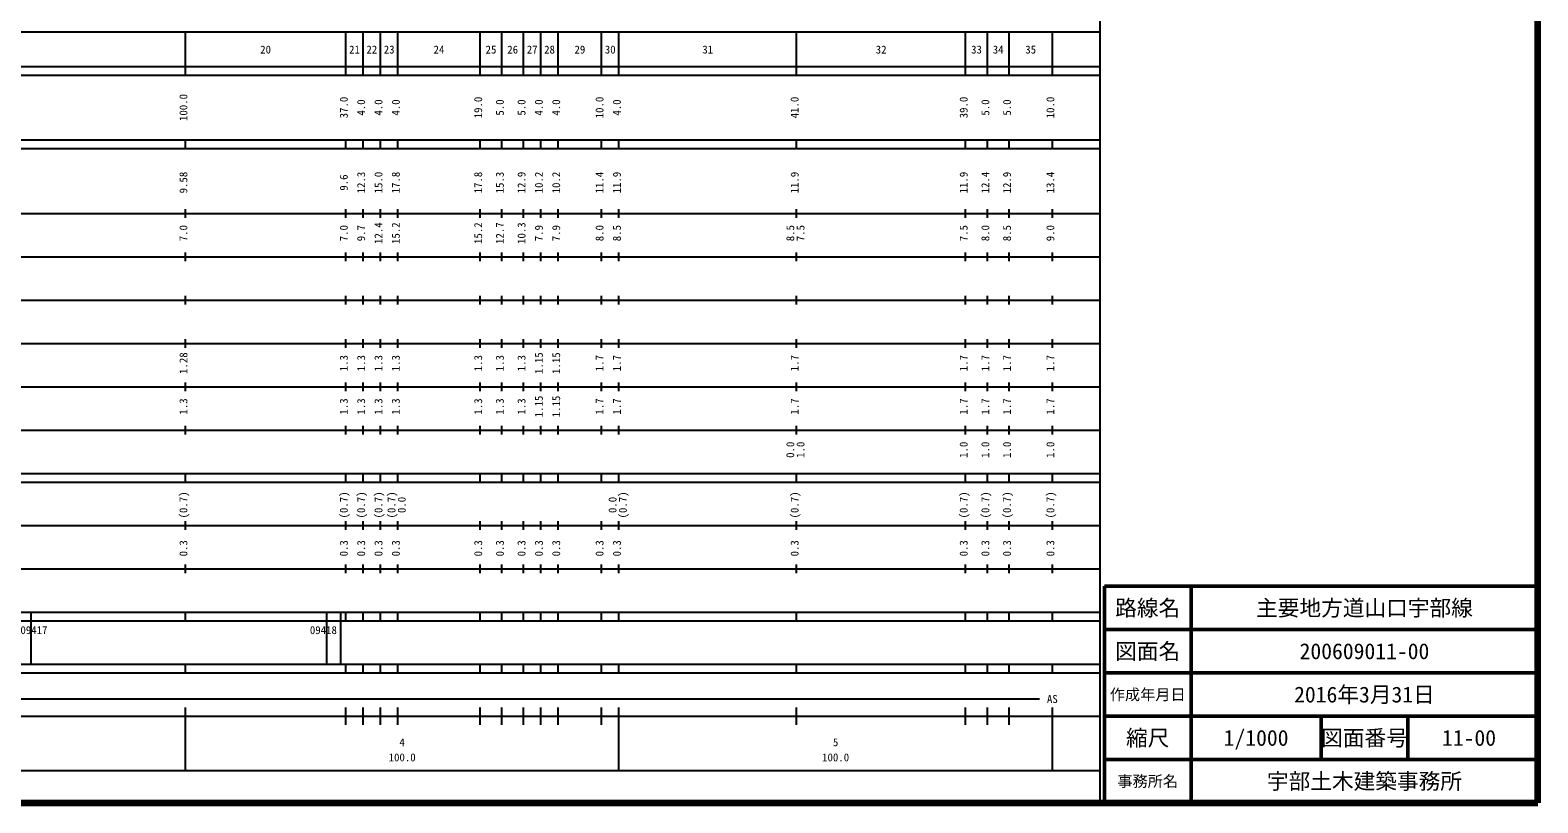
# Model space of a CAD drawing. Units: millimetres on the paper, enlarged 1000 times. Extents: x 40000 to 680000, y 20000 to 380000.
# Drawn here: x 332182 to 680000, y 20000 to 198357 of the extents above; entities that cross this region are included whole.
import ezdxf
from ezdxf.enums import TextEntityAlignment as Align

# ---------------------------------------------------------------- set-up
doc = ezdxf.new("R2010")
doc.units = ezdxf.units.MM
doc.header["$LTSCALE"] = 1000
for name, color, linetype, lineweight in [('M-TTL', 2, 'Continuous', 140), ('M-TTL-BAND', 7, 'Continuous', 25), ('M-TTL-FRAM', 2, 'Continuous', 50), ('M-TTL-LINE', 7, 'Continuous', 50)]:
    doc.layers.add(name, color=color, linetype=linetype, lineweight=lineweight)
doc.layers.add('M-TTL-TXT', color=7, linetype='Continuous')
doc.styles.add('ＭＳ ゴシック', font='')
doc.styles.get('ＭＳ ゴシック').set_extended_font_data('MS Gothic')

msp = doc.modelspace()

# ---------------------------------------------------------------- linework, layer by layer
at = {"layer": 'M-TTL'}
for p, q in [((680000, 20000), (680000, 380000)), ((40000, 20000), (680000, 20000))]:
    msp.add_line(p, q, dxfattribs=at)
at = {"layer": 'M-TTL-BAND'}
for p, q in [((579000, 20000), (579000, 370000)), ((68000, 198000), (579000, 198000)), ((368000, 188000), (368000, 198000)), ((405000, 188000), (405000, 198000)), ((409000, 188000), (409000, 198000)), ((413000, 188000), (413000, 198000)), ((417000, 188000), (417000, 198000)), ((436000, 188000), (436000, 198000)), ((441000, 188000), (441000, 198000)), ((446000, 188000), (446000, 198000)), ((450000, 188000), (450000, 198000)), ((454000, 188000), (454000, 198000)), ((464000, 188000), (464000, 198000)), ((468000, 188000), (468000, 198000)), ((509000, 188000), (509000, 198000)), ((548000, 188000), (548000, 198000)), ((553000, 188000), (553000, 198000)), ((558000, 188000), (558000, 198000)), ((568000, 188000), (568000, 198000)), ((40000, 190000), (579000, 190000)), ((40000, 188000), (579000, 188000)), ((40000, 173000), (579000, 173000)), ((40000, 171000), (579000, 171000)), ((368000, 171000), (368000, 173000)), ((405000, 171000), (405000, 173000)), ((409000, 171000), (409000, 173000)), ((413000, 171000), (413000, 173000)), ((417000, 171000), (417000, 173000)), ((436000, 171000), (436000, 173000)), ((441000, 171000), (441000, 173000)), ((446000, 171000), (446000, 173000)), ((450000, 171000), (450000, 173000)), ((454000, 171000), (454000, 173000)), ((464000, 171000), (464000, 173000)), ((468000, 171000), (468000, 173000)), ((509000, 171000), (509000, 173000)), ((548000, 171000), (548000, 173000)), ((553000, 171000), (553000, 173000)), ((558000, 171000), (558000, 173000)), ((568000, 171000), (568000, 173000)), ((368000, 155000), (368000, 157000)), ((405000, 155000), (405000, 157000)), ((409000, 155000), (409000, 157000)), ((413000, 155000), (413000, 157000)), ((417000, 155000), (417000, 157000)), ((436000, 155000), (436000, 157000)), ((441000, 155000), (441000, 157000)), ((446000, 155000), (446000, 157000)), ((450000, 155000), (450000, 157000)), ((454000, 155000), (454000, 157000)), ((464000, 155000), (464000, 157000)), ((468000, 155000), (468000, 157000)), ((509000, 155000), (509000, 157000)), ((548000, 155000), (548000, 157000)), ((553000, 155000), (553000, 157000)), ((558000, 155000), (558000, 157000)), ((568000, 155000), (568000, 157000)), ((40000, 156000), (579000, 156000)), ((368000, 145000), (368000, 147000)), ((405000, 145000), (405000, 147000)), ((409000, 145000), (409000, 147000)), ((413000, 145000), (413000, 147000)), ((417000, 145000), (417000, 147000)), ((436000, 145000), (436000, 147000)), ((441000, 145000), (441000, 147000)), ((446000, 145000), (446000, 147000)), ((450000, 145000), (450000, 147000)), ((454000, 145000), (454000, 147000)), ((464000, 145000), (464000, 147000)), ((468000, 145000), (468000, 147000)), ((509000, 145000), (509000, 147000)), ((548000, 145000), (548000, 147000)), ((553000, 145000), (553000, 147000)), ((558000, 145000), (558000, 147000)), ((568000, 145000), (568000, 147000)), ((46000, 146000), (579000, 146000)), ((52000, 136000), (579000, 136000)), ((368000, 135000), (368000, 137000)), ((405000, 135000), (405000, 137000)), ((409000, 135000), (409000, 137000)), ((413000, 135000), (413000, 137000)), ((417000, 135000), (417000, 137000)), ((436000, 135000), (436000, 137000)), ((441000, 135000), (441000, 137000)), ((446000, 135000), (446000, 137000)), ((450000, 135000), (450000, 137000)), ((454000, 135000), (454000, 137000)), ((464000, 135000), (464000, 137000)), ((468000, 135000), (468000, 137000)), ((509000, 135000), (509000, 137000)), ((548000, 135000), (548000, 137000)), ((553000, 135000), (553000, 137000)), ((558000, 135000), (558000, 137000)), ((568000, 135000), (568000, 137000)), ((46000, 126000), (579000, 126000)), ((368000, 125000), (368000, 127000)), ((405000, 125000), (405000, 127000)), ((409000, 125000), (409000, 127000)), ((413000, 125000), (413000, 127000)), ((417000, 125000), (417000, 127000)), ((436000, 125000), (436000, 127000)), ((441000, 125000), (441000, 127000)), ((446000, 125000), (446000, 127000)), ((450000, 125000), (450000, 127000)), ((454000, 125000), (454000, 127000)), ((464000, 125000), (464000, 127000)), ((468000, 125000), (468000, 127000)), ((509000, 125000), (509000, 127000)), ((548000, 125000), (548000, 127000)), ((553000, 125000), (553000, 127000)), ((558000, 125000), (558000, 127000)), ((568000, 125000), (568000, 127000)), ((52000, 116000), (579000, 116000)), ((368000, 115000), (368000, 117000)), ((405000, 115000), (405000, 117000)), ((409000, 115000), (409000, 117000)), ((413000, 115000), (413000, 117000)), ((417000, 115000), (417000, 117000)), ((436000, 115000), (436000, 117000)), ((441000, 115000), (441000, 117000)), ((446000, 115000), (446000, 117000)), ((450000, 115000), (450000, 117000)), ((454000, 115000), (454000, 117000)), ((464000, 115000), (464000, 117000)), ((468000, 115000), (468000, 117000)), ((509000, 115000), (509000, 117000)), ((548000, 115000), (548000, 117000)), ((553000, 115000), (553000, 117000)), ((558000, 115000), (558000, 117000)), ((568000, 115000), (568000, 117000)), ((46000, 106000), (579000, 106000)), ((368000, 105000), (368000, 107000)), ((405000, 105000), (405000, 107000)), ((409000, 105000), (409000, 107000)), ((413000, 105000), (413000, 107000)), ((417000, 105000), (417000, 107000)), ((436000, 105000), (436000, 107000)), ((441000, 105000), (441000, 107000)), ((446000, 105000), (446000, 107000)), ((450000, 105000), (450000, 107000)), ((454000, 105000), (454000, 107000)), ((464000, 105000), (464000, 107000)), ((468000, 105000), (468000, 107000)), ((509000, 105000), (509000, 107000)), ((548000, 105000), (548000, 107000)), ((553000, 105000), (553000, 107000)), ((558000, 105000), (558000, 107000)), ((568000, 105000), (568000, 107000)), ((40000, 96000), (579000, 96000)), ((40000, 94000), (579000, 94000)), ((368000, 94000), (368000, 96000)), ((405000, 94000), (405000, 96000)), ((409000, 94000), (409000, 96000)), ((413000, 94000), (413000, 96000)), ((417000, 94000), (417000, 96000)), ((436000, 94000), (436000, 96000)), ((441000, 94000), (441000, 96000)), ((446000, 94000), (446000, 96000)), ((450000, 94000), (450000, 96000)), ((454000, 94000), (454000, 96000)), ((464000, 94000), (464000, 96000)), ((468000, 94000), (468000, 96000)), ((509000, 94000), (509000, 96000)), ((548000, 94000), (548000, 96000)), ((553000, 94000), (553000, 96000)), ((558000, 94000), (558000, 96000)), ((568000, 94000), (568000, 96000)), ((49000, 84000), (579000, 84000)), ((368000, 83000), (368000, 85000)), ((405000, 83000), (405000, 85000)), ((409000, 83000), (409000, 85000)), ((413000, 83000), (413000, 85000)), ((417000, 83000), (417000, 85000)), ((436000, 83000), (436000, 85000)), ((441000, 83000), (441000, 85000)), ((446000, 83000), (446000, 85000)), ((450000, 83000), (450000, 85000)), ((454000, 83000), (454000, 85000)), ((464000, 83000), (464000, 85000)), ((468000, 83000), (468000, 85000)), ((509000, 83000), (509000, 85000)), ((548000, 83000), (548000, 85000)), ((553000, 83000), (553000, 85000)), ((558000, 83000), (558000, 85000)), ((568000, 83000), (568000, 85000)), ((40000, 74000), (579000, 74000)), ((368000, 73000), (368000, 75000)), ((405000, 73000), (405000, 75000)), ((409000, 73000), (409000, 75000)), ((413000, 73000), (413000, 75000)), ((417000, 73000), (417000, 75000)), ((436000, 73000), (436000, 75000)), ((441000, 73000), (441000, 75000)), ((446000, 73000), (446000, 75000)), ((450000, 73000), (450000, 75000)), ((454000, 73000), (454000, 75000)), ((464000, 73000), (464000, 75000)), ((468000, 73000), (468000, 75000)), ((509000, 73000), (509000, 75000)), ((548000, 73000), (548000, 75000)), ((553000, 73000), (553000, 75000)), ((558000, 73000), (558000, 75000)), ((568000, 73000), (568000, 75000)), ((40000, 64000), (579000, 64000)), ((332380, 62000), (332380, 64000)), ((368000, 62000), (368000, 64000)), ((400587, 62000), (400587, 64000)), ((403854, 62000), (403854, 64000)), ((405000, 62000), (405000, 64000)), ((409000, 62000), (409000, 64000)), ((413000, 62000), (413000, 64000)), ((417000, 62000), (417000, 64000)), ((436000, 62000), (436000, 64000)), ((441000, 62000), (441000, 64000)), ((446000, 62000), (446000, 64000)), ((450000, 62000), (450000, 64000)), ((454000, 62000), (454000, 64000)), ((464000, 62000), (464000, 64000)), ((468000, 62000), (468000, 64000)), ((509000, 62000), (509000, 64000)), ((548000, 62000), (548000, 64000)), ((553000, 62000), (553000, 64000)), ((558000, 62000), (558000, 64000)), ((568000, 62000), (568000, 64000)), ((40000, 62000), (579000, 62000)), ((332380, 52000), (332380, 62000)), ((400587, 52000), (400587, 62000)), ((403854, 52000), (403854, 62000)), ((40000, 52000), (579000, 52000)), ((40000, 50000), (579000, 50000)), ((368000, 50000), (368000, 52000)), ((405000, 50000), (405000, 52000)), ((409000, 50000), (409000, 52000)), ((413000, 50000), (413000, 52000)), ((417000, 50000), (417000, 52000)), ((436000, 50000), (436000, 52000)), ((441000, 50000), (441000, 52000)), ((446000, 50000), (446000, 52000)), ((450000, 50000), (450000, 52000)), ((454000, 50000), (454000, 52000)), ((464000, 50000), (464000, 52000)), ((468000, 50000), (468000, 52000)), ((509000, 50000), (509000, 52000)), ((548000, 50000), (548000, 52000)), ((553000, 50000), (553000, 52000)), ((558000, 50000), (558000, 52000)), ((568000, 50000), (568000, 52000)), ((71000, 44000), (565000, 44000)), ((368000, 27500), (368000, 42000)), ((405000, 38000), (405000, 42000)), ((409000, 38000), (409000, 42000)), ((413000, 38000), (413000, 42000)), ((417000, 38000), (417000, 42000)), ((436000, 38000), (436000, 42000)), ((441000, 38000), (441000, 42000)), ((446000, 38000), (446000, 42000)), ((450000, 38000), (450000, 42000)), ((454000, 38000), (454000, 42000)), ((464000, 38000), (464000, 42000)), ((468000, 27500), (468000, 42000)), ((509000, 38000), (509000, 42000)), ((548000, 38000), (548000, 42000)), ((553000, 38000), (553000, 42000)), ((558000, 38000), (558000, 42000)), ((568000, 27500), (568000, 42000)), ((40000, 40000), (579000, 40000)), ((68000, 27500), (579000, 27500))]:
    msp.add_line(p, q, dxfattribs=at)
at = {"layer": 'M-TTL-FRAM'}
for p, q in [((680000, 70000), (580000, 70000)), ((580000, 70000), (580000, 20000))]:
    msp.add_line(p, q, dxfattribs=at)
at = {"layer": 'M-TTL-LINE'}
for p, q in [((600000, 70000), (600000, 20000)), ((680000, 60000), (580000, 60000)), ((680000, 50000), (580000, 50000)), ((680000, 40000), (580000, 40000)), ((630000, 40000), (630000, 30000)), ((650000, 40000), (650000, 30000)), ((680000, 30000), (580000, 30000))]:
    msp.add_line(p, q, dxfattribs=at)

# ---------------------------------------------------------------- texts
at = {"layer": 'M-TTL-BAND', "style": 'ＭＳ ゴシック'}
for s, p in [('20', (386500, 192405)), ('21', (407000, 192405)), ('22', (411000, 192405)), ('23', (415000, 192405)), ('24', (426500, 192405)), ('25', (438500, 192405)), ('26', (443500, 192405)), ('27', (448000, 192405)), ('28', (452000, 192405)), ('29', (459000, 192405)), ('30', (466000, 192405)), ('31', (488500, 192405)), ('32', (528500, 192405)), ('33', (550500, 192405)), ('34', (555500, 192405)), ('35', (563000, 192405)), ('AS', (568000, 42500)), ('4', (418000, 32523)), ('5', (518000, 32523)), ('100.0', (418000, 29033)), ('100.0', (518000, 29033))]:
    msp.add_text(s, height=1833, dxfattribs=at).set_placement(p, align=Align.BOTTOM_CENTER)
for s, p in [('100.0', (369000, 180500)), ('37.0', (406000, 180500)), ('4.0', (410000, 180500)), ('4.0', (414000, 180500)), ('4.0', (418000, 180500)), ('19.0', (437000, 180500)), ('5.0', (442000, 180500)), ('5.0', (447000, 180500)), ('4.0', (451000, 180500)), ('4.0', (455000, 180500)), ('10.0', (465000, 180500)), ('4.0', (469000, 180500)), ('41.0', (510000, 180500)), ('39.0', (549000, 180500)), ('5.0', (554000, 180500)), ('5.0', (559000, 180500)), ('10.0', (569000, 180500)), ('9.58', (369000, 163174)), ('9.6', (406000, 163174)), ('12.3', (410000, 163174)), ('15.0', (414000, 163174)), ('17.8', (418000, 163174)), ('17.8', (437000, 163174)), ('15.3', (442000, 163174)), ('12.9', (447000, 163174)), ('10.2', (451000, 163174)), ('10.2', (455000, 163174)), ('11.4', (465000, 163174)), ('11.9', (469000, 163174)), ('11.9', (510000, 163174)), ('11.9', (549000, 163174)), ('12.4', (554000, 163174)), ('12.9', (559000, 163174)), ('13.4', (569000, 163174)), ('7.0', (369000, 151500)), ('7.0', (406000, 151500)), ('9.7', (410000, 151500)), ('12.4', (414000, 151500)), ('15.2', (418000, 151500)), ('15.2', (437000, 151500)), ('12.7', (442000, 151500)), ('10.3', (447000, 151500)), ('7.9', (451000, 151500)), ('7.9', (455000, 151500)), ('8.0', (465000, 151500)), ('8.5', (469000, 151500)), ('8.5', (509000, 151500)), ('7.5', (511370, 151500)), ('7.5', (549000, 151500)), ('8.0', (554000, 151500)), ('8.5', (559000, 151500)), ('9.0', (569000, 151500)), ('1.28', (369000, 121500)), ('1.3', (406000, 121500)), ('1.3', (410000, 121500)), ('1.3', (414000, 121500)), ('1.3', (418000, 121500)), ('1.3', (437000, 121500)), ('1.3', (442000, 121500)), ('1.3', (447000, 121500)), ('1.15', (451000, 121500)), ('1.15', (455000, 121500)), ('1.7', (465000, 121500)), ('1.7', (469000, 121500)), ('1.7', (510000, 121500)), ('1.7', (549000, 121500)), ('1.7', (554000, 121500)), ('1.7', (559000, 121500)), ('1.7', (569000, 121500)), ('1.3', (369000, 111500)), ('1.3', (406000, 111500)), ('1.3', (410000, 111500)), ('1.3', (414000, 111500)), ('1.3', (418000, 111500)), ('1.3', (437000, 111500)), ('1.3', (442000, 111500)), ('1.3', (447000, 111500)), ('1.15', (451000, 111500)), ('1.15', (455000, 111500)), ('1.7', (465000, 111500)), ('1.7', (469000, 111500)), ('1.7', (510000, 111500)), ('1.7', (549000, 111500)), ('1.7', (554000, 111500)), ('1.7', (559000, 111500)), ('1.7', (569000, 111500)), ('0.0', (509000, 101500)), ('1.0', (511370, 101500)), ('1.0', (549000, 101500)), ('1.0', (554000, 101500)), ('1.0', (559000, 101500)), ('1.0', (569000, 101500)), ('(0.7)', (369000, 88764)), ('(0.7)', (406000, 88764)), ('(0.7)', (410000, 88764)), ('(0.7)', (414000, 88764)), ('(0.7)', (417000, 88764)), ('0.0', (419370, 88764)), ('0.0', (468000, 88764)), ('(0.7)', (470370, 88764)), ('(0.7)', (510000, 88764)), ('(0.7)', (549000, 88764)), ('(0.7)', (554000, 88764)), ('(0.7)', (559000, 88764)), ('(0.7)', (569000, 88764)), ('0.3', (369000, 78764)), ('0.3', (406000, 78764)), ('0.3', (410000, 78764)), ('0.3', (414000, 78764)), ('0.3', (418000, 78764)), ('0.3', (437000, 78764)), ('0.3', (442000, 78764)), ('0.3', (447000, 78764)), ('0.3', (451000, 78764)), ('0.3', (455000, 78764)), ('0.3', (465000, 78764)), ('0.3', (469000, 78764)), ('0.3', (510000, 78764)), ('0.3', (549000, 78764)), ('0.3', (554000, 78764)), ('0.3', (559000, 78764)), ('0.3', (569000, 78764))]:
    msp.add_text(s, height=1833, rotation=90, dxfattribs=at).set_placement(p, align=Align.BOTTOM_CENTER)
for s, p in [('09417', (329940, 58405)), ('09418', (396715, 58405))]:
    msp.add_text(s, height=1833, dxfattribs=at).set_placement(p, align=Align.BOTTOM_LEFT)
at = {"layer": 'M-TTL-TXT', "style": 'ＭＳ ゴシック'}
for s, height, p in [('路線名', 3666, (590000, 65000)), ('主要地方道山口宇部線', 3666, (640000, 65000)), ('図面名', 3666, (590000, 55000)), ('200609011-00', 3666, (640000, 55000)), ('作成年月日', 2566, (590000, 45000)), ('2016年3月31日', 3666, (640000, 45000)), ('縮尺', 3666, (590000, 35000)), ('1/1000', 3666, (615000, 35000)), ('図面番号', 3666, (640000, 35000)), ('11-00', 3666, (664125, 35000)), ('事務所名', 2566, (590000, 25000)), ('宇部土木建築事務所', 3666, (640000, 25000))]:
    msp.add_text(s, height=height, dxfattribs=at).set_placement(p, align=Align.MIDDLE_CENTER)

doc.saveas('drawing.dxf')
